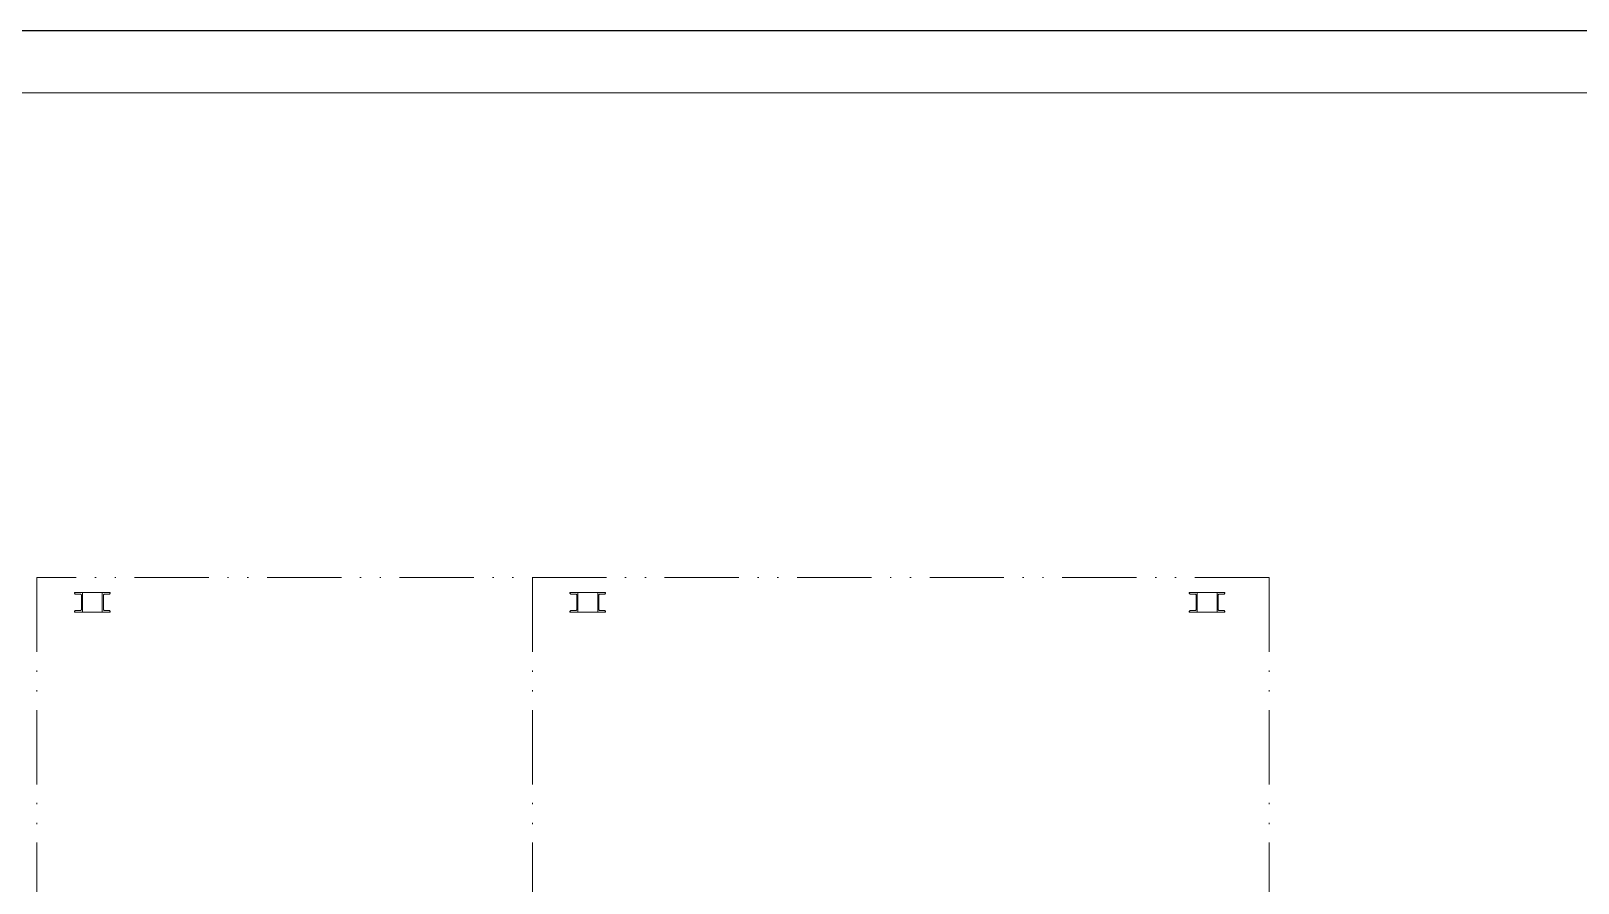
# Model space of a CAD drawing. Header units: millimetres. Extents: x -14296 to 10264, y -13087 to -5602.
# Drawn here: x -2922.3 to -2797.4, y -12561.6 to -12492.7 of the extents above; entities that cross this region are included whole.
import ezdxf

# ---------------------------------------------------------------- set-up
doc = ezdxf.new("R2010")
doc.units = ezdxf.units.MM
doc.linetypes.add('ACAD_ISO12W100', pattern=[21, 12, -3, 0, -3, 0, -3])
doc.layers.get('Defpoints').update_dxf_attribs({"color": 33})
for name, color, linetype, lineweight in [('1', 4, 'Continuous', 15), ('Рамка толстая', 7, 'Continuous', 15), ('Рамка тонкая', 5, 'Continuous', 25), ('Строительный', 251, 'Continuous', 13)]:
    doc.layers.add(name, color=color, linetype=linetype, lineweight=lineweight)

# ---------------------------------------------------------------- blocks, each defined once
blk = doc.blocks.new('A$C4C4C6647')
for p, q in [((-14.9, 15.3), (-14.9, -0.7)), ((-8.5, 15.3), (-14.9, 15.3)), ((-13.4, 14), (-14, 13.4)), ((-14, 13.4), (-14, 1.2)), ((-9.1, 14), (-13.4, 14)), ((-9.1, 14), (-8.5, 14.6)), ((-8.5, 15.3), (-8.5, 14.6)), ((-14, 1.2), (-13.4, 0.6)), ((-13.4, 0.6), (-9.1, 0.6)), ((-9.1, 0.6), (-8.5, 0)), ((-8.5, 0), (-8.5, -0.7)), ((-14.9, -0.7), (-8.5, -0.7))]:
    blk.add_line(p, q)
at = {"layer": 'Defpoints', "color": 0, "linetype": 'ByBlock'}
for p in [(-14.9, -0.6), (-8.5, -0.6)]:
    blk.add_point(p, dxfattribs=at)
blk = doc.blocks.new('A$C59454A50')
at = {"layer": '1', "color": 3}
for p, q in [((-0.8, 0.8), (0.8, 0.8)), ((-0.8, -0.8), (0.8, -0.8))]:
    blk.add_line(p, q, dxfattribs=at)
at = {"layer": '1', "color": 3, "yscale": 0.1, "zscale": 0.1}
for p, xscale in [((-2.29, -0.73), -0.1), ((2.29, -0.73), 0.1)]:
    blk.add_blockref('A$C4C4C6647', p, dxfattribs=dict(at, xscale=xscale))
blk = doc.blocks.new('A$C551E481E')
at = {"layer": 'Рамка толстая'}
blk.add_line((836, 589), (20, 589), dxfattribs=at)
at = {"layer": 'Рамка тонкая'}
blk.add_line((841, 594), (0, 594), dxfattribs=at)

msp = doc.modelspace()

# ---------------------------------------------------------------- linework, layer by layer
at = {"layer": 'Строительный', "linetype": 'ACAD_ISO12W100', "ltscale": 0.5}
for p, q in [((-2822.32898, -12536.88466), (-2921.80681, -12536.88466)), ((-2921.80681, -12536.88466), (-2921.80681, -12627.17393)), ((-2881.80681, -12536.88466), (-2881.80681, -12627.17393)), ((-2822.32898, -12536.88466), (-2822.32898, -12627.17393))]:
    msp.add_line(p, q, dxfattribs=at)

# ---------------------------------------------------------------- block references
msp.add_blockref('A$C551E481E', (-3563.71622, -13086.74065))
at = {"layer": 'Строительный'}
for p in [(-2917.32898, -12538.88466), (-2877.32898, -12538.88466), (-2827.32898, -12538.88466)]:
    msp.add_blockref('A$C59454A50', p, dxfattribs=at)

doc.saveas('drawing.dxf')
